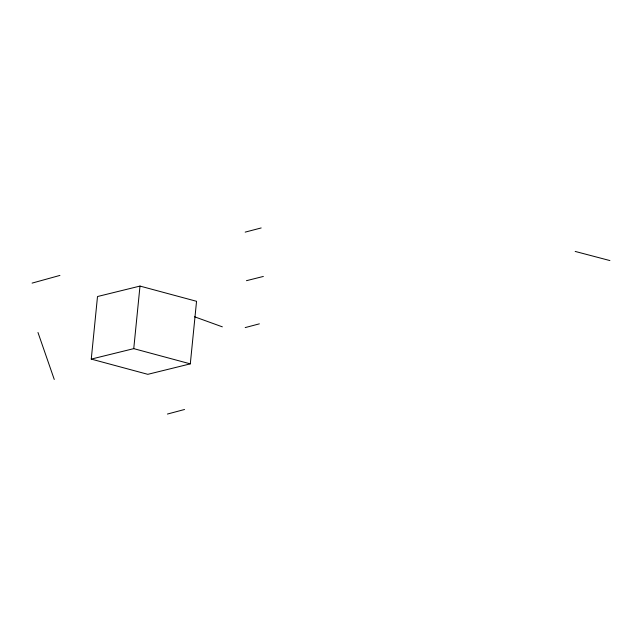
<?xml version="1.0" encoding="UTF-8"?>
<svg xmlns="http://www.w3.org/2000/svg" width="642" height="642" viewBox="0 0 642 642"><rect width="100%" height="100%" fill="white"/><g stroke="black" fill="none" stroke-linecap="round" stroke-linejoin="round"><path stroke-width="0.96" d="M91.26 359.095L97.504 296.532L139.996 286.075L196.548 301.299L190.305 363.862L147.812 374.326L91.26 359.095L133.753 348.638L190.305 363.862M133.753 348.638L139.996 286.075M32.1 283.106L59.915 275.418M167.434 414.05L184.543 409.492M245.196 327.589L259.352 323.849M245.18 232.123L261.174 227.95M246.44 280.69L263.348 276.445M575.176 251.431L609.9 260.564M194.582 316.795L222.341 326.842M37.974 332.484L54.257 379.454"/></g></svg>
